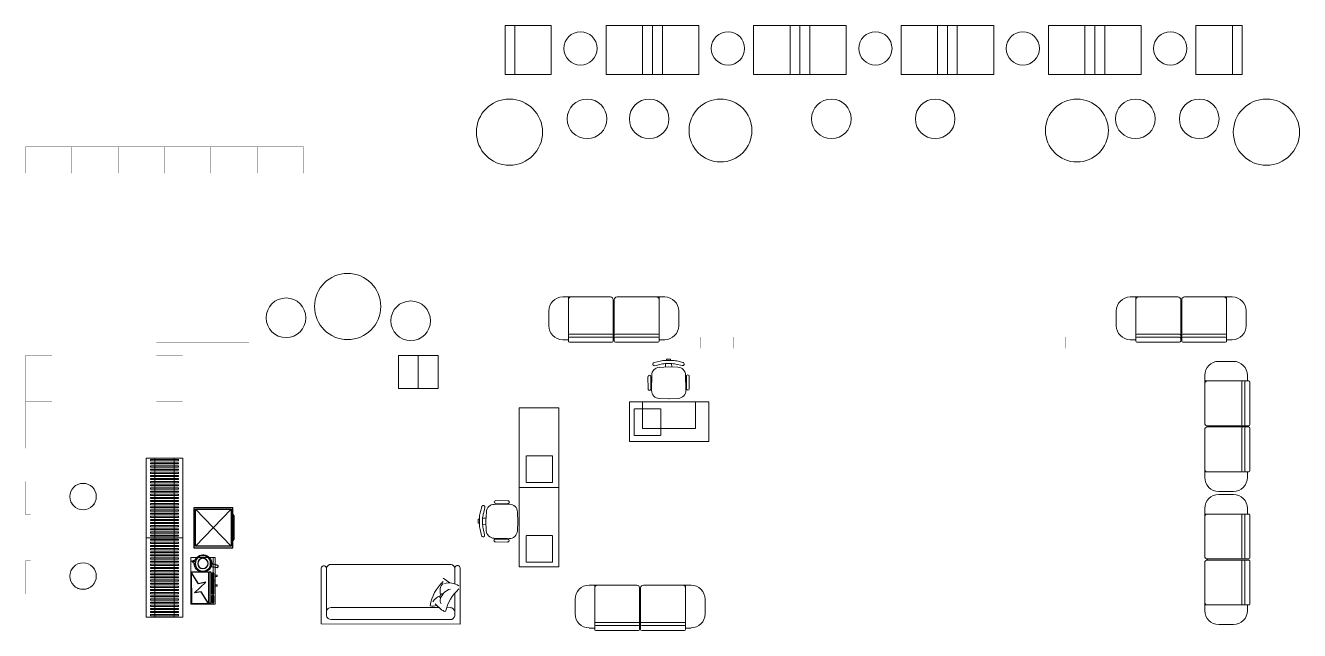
# Model space of a CAD drawing. Header units: millimetres. Extents: x -217756 to 263180, y 55413 to 130608.
# Drawn here: x -190685 to -171436, y 66846 to 75976 of the extents above; entities that cross this region are included whole.
import ezdxf

# ---------------------------------------------------------------- set-up
doc = ezdxf.new("R2010")
doc.units = ezdxf.units.MM
doc.linetypes.add('HIDDEN', pattern=[6, 4, -2])
doc.layers.add('ТХ_корр_25.03.26', color=1, linetype='Continuous', lineweight=30, plot=False)
doc.layers.add('ТХ_мебель передв', color=250, linetype='Continuous', lineweight=13)
doc.layers.add('ТХ_ОСНОВНОЙ', color=103, linetype='Continuous', lineweight=25)
doc.layers.add('ТХ_обор_бытовое', color=14, linetype='Continuous')

# ---------------------------------------------------------------- blocks, each defined once
blk = doc.blocks.new('шкаф 600х500')
at = {"linetype": 'ByBlock'}
blk.add_line((861814, -547843), (861814, -548343), dxfattribs=at)
blk.add_lwpolyline([(861514, -548343), (862114, -548343), (862114, -547843), (861514, -547843)], close=True, dxfattribs=at)
blk = doc.blocks.new('A$Cdd6fbae6')
at = {"layer": 'ТХ_мебель передв', "rotation": 180}
blk.add_blockref('шкаф 600х500', (895297, -607948), dxfattribs=at)
blk = doc.blocks.new('У014')
at = {"layer": 'ТХ_мебель передв'}
blk.add_circle((-169652, 43208, -1), 500, dxfattribs=at)
blk = doc.blocks.new('A$Ce5d95258')
at = {"layer": 'ТХ_мебель передв'}
for p in [(204513, -99443, 1), (215950, -99443, 1), (202068, -102074, 1)]:
    blk.add_blockref('У014', p, dxfattribs=at)
blk = doc.blocks.new('У017')
at = {"layer": 'ТХ_мебель передв'}
blk.add_lwpolyline([(252942, -218302), (253682, -218302), (253682, -219002), (252942, -219002)], close=True, dxfattribs=at)
blk.add_lwpolyline([(252942, -219002), (252942, -218852), (253682, -218852), (253682, -219002)], dxfattribs=at)
blk = doc.blocks.new('A$C4e07e813')
at = {"layer": 'ТХ_ОСНОВНОЙ', "rotation": 270}
for p in [(253796, 198317), (256024, 198317), (258252, 198317), (260480, 198317), (262707, 198317)]:
    blk.add_blockref('У017', p, dxfattribs=at)
at = {"layer": 'ТХ_ОСНОВНОЙ', "xscale": -1, "rotation": 90}
for p in [(-181980, 198317), (-179752, 198317), (-177524, 198317), (-175296, 198317), (-173069, 198317)]:
    blk.add_blockref('У017', p, dxfattribs=at)
blk = doc.blocks.new('диван вход')
for points in [[(-392, 982), (-169, 982)], [(-604, 686), (-604, 770)], [(42, 643), (42, 770)], [(-641, 347), (-641, 670)], [(-625, 686), (0, 686)], [(-625, 686), (-582, 686)], [(-535, 686), (-604, 686)], [(-582, 686), (42, 686)], [(-566, 670), (-566, 347)], [(-519, 670), (-519, 347)], [(42, 643), (42, 347)], [(-641, 347), (-641, 24)], [(-566, 24), (-566, 347)], [(-519, 24), (-519, 347)], [(42, 50), (42, 347)], [(-625, 8), (-582, 8)], [(-625, 8), (0, 8)], [(0, 8), (0, -8)], [(-641, -347), (-641, -24)], [(-625, -8), (-582, -8)], [(-625, -8), (0, -8)], [(-535, -8), (-604, -8)], [(-566, -24), (-566, -347)], [(-519, -24), (-519, -347)], [(42, -50), (42, -347)], [(-641, -347), (-641, -670)], [(-566, -670), (-566, -347)], [(-519, -670), (-519, -347)], [(42, -643), (42, -347)], [(-625, -686), (0, -686)], [(-625, -686), (-582, -686)], [(-535, -686), (-604, -686)], [(-604, -686), (-604, -770)], [(-582, -686), (42, -686)], [(42, -643), (42, -770)], [(-392, -982), (-169, -982)]]:
    blk.add_lwpolyline(points)
for centre, start, end in [((-391, 770), 90.155, 179.8458), ((-170, 770), 0.1542, 89.845), ((-391, -770), 180.1545, 269.8463), ((-170, -770), 270.1537, 359.8455)]:
    blk.add_arc(centre, 212, start, end)
for points in [[(-641, 670), (-641, 680), (-635, 686), (-625, 686)], [(-582, 686), (-572, 686), (-566, 680), (-566, 670)], [(-535, 686), (-524, 686), (-519, 680), (-519, 670)], [(0, 686), (26, 686), (42, 670), (42, 643)], [(-625, 8), (-635, 8), (-641, 19), (-641, 24)], [(-566, 24), (-566, 19), (-572, 8), (-582, 8)], [(-519, 24), (-519, 19), (-524, 8), (-535, 8)], [(42, 50), (42, 29), (26, 8), (0, 8)], [(-641, -24), (-641, -13), (-635, -8), (-625, -8)], [(-582, -8), (-572, -8), (-566, -13), (-566, -24)], [(-535, -8), (-524, -8), (-519, -13), (-519, -24)], [(0, -8), (26, -8), (42, -24), (42, -50)], [(-625, -686), (-635, -686), (-641, -680), (-641, -670)], [(-566, -670), (-566, -680), (-572, -686), (-582, -686)], [(-519, -670), (-519, -680), (-524, -686), (-535, -686)], [(42, -643), (42, -670), (26, -686), (0, -686)]]:
    blk.add_open_spline(points, degree=3)
blk = doc.blocks.new('A$Cb44e50f7')
at = {"layer": 'ТХ_мебель передв', "rotation": 90}
for p in [(627, 841), (9201, 841), (1025, -3509)]:
    blk.add_blockref('диван вход', p, dxfattribs=at)
at = {"layer": 'ТХ_мебель передв', "xscale": -1}
for p in [(9598, -1071), (9598, -3079)]:
    blk.add_blockref('диван вход', p, dxfattribs=at)
blk = doc.blocks.new('Стол-стойка')
for p, q in [((203684, 20674), (203684, 20274)), ((204484, 20674), (204484, 20274)), ((203684, 20274), (204484, 20274))]:
    blk.add_line(p, q)
blk.add_lwpolyline([(203484, 20074), (204684, 20074), (204684, 20674), (203484, 20674)], close=True)
at = {"linetype": 'HIDDEN', "ltscale": 0.1}
blk.add_lwpolyline([(203558, 20567), (203558, 20167), (203958, 20167), (203958, 20567)], close=True, dxfattribs=at)
blk = doc.blocks.new('A$C4c8685cd')
at = {"layer": 'ТХ_мебель передв'}
blk.add_blockref('Стол-стойка', (-166811, -80979), dxfattribs=at)
blk = doc.blocks.new('100')
at = {"ltscale": 100}
for p, q in [((67, 609), (67, -591)), ((358, 609), (358, -591)), ((487, -591), (-63, -591))]:
    blk.add_line(p, q, dxfattribs=at)
for points in [[(-63, 609), (487, 609), (487, -591), (-63, -591)], [(0, 587), (422, 587), (422, 570), (0, 570)], [(0, 540), (422, 540), (422, 522), (0, 522)], [(0, 492), (422, 492), (422, 475), (0, 475)], [(0, 445), (422, 445), (422, 427), (0, 427)], [(0, 397), (422, 397), (422, 380), (0, 380)], [(0, 350), (422, 350), (422, 332), (0, 332)], [(0, 302), (422, 302), (422, 285), (0, 285)], [(0, 255), (422, 255), (422, 237), (0, 237)], [(0, 207), (422, 207), (422, 190), (0, 190)], [(0, 160), (422, 160), (422, 142), (0, 142)], [(0, 112), (422, 112), (422, 95), (0, 95)], [(0, 65), (422, 65), (422, 47), (0, 47)], [(0, 17), (422, 17), (422, 0), (0, 0)], [(0, -30), (422, -30), (422, -47), (0, -47)], [(0, -77), (422, -77), (422, -95), (0, -95)], [(0, -125), (422, -125), (422, -142), (0, -142)], [(0, -172), (422, -172), (422, -190), (0, -190)], [(0, -220), (422, -220), (422, -237), (0, -237)], [(0, -267), (422, -267), (422, -285), (0, -285)], [(0, -315), (422, -315), (422, -332), (0, -332)], [(0, -362), (422, -362), (422, -380), (0, -380)], [(0, -410), (422, -410), (422, -427), (0, -427)], [(0, -457), (422, -457), (422, -475), (0, -475)], [(0, -505), (422, -505), (422, -522), (0, -522)], [(0, -552), (422, -552), (422, -570), (0, -570)]]:
    blk.add_lwpolyline(points, close=True, dxfattribs=at)
blk = doc.blocks.new('У098')
at = {"layer": 'ТХ_мебель передв', "const_width": 2, "elevation": -1}
blk.add_lwpolyline([(-190279, 63249), (-190200, 63249), (-190200, 63749), (-190279, 63749)], close=True, dxfattribs=at)
blk = doc.blocks.new('У101')
at = {"layer": 'ТХ_мебель передв', "const_width": 2}
blk.add_lwpolyline([(341448, -227858), (342148, -227858), (342148, -228258), (341448, -228258)], close=True, dxfattribs=at)
blk = doc.blocks.new('тумба с распашными дв 700х370')
at = {"extrusion": (-6.19742e-05, 0.000470712, 1)}
blk.add_line((8356, 20084, -1), (8356, 19384, -1), dxfattribs=at)
blk.add_line((8356, 19735, -1), (8328, 19734, -1))
blk.add_lwpolyline([(8328, 19384), (8698, 19384), (8698, 20084), (8328, 20084)], close=True)
at = {"extrusion": (-6.19742e-05, 0.000470712, 1), "elevation": 9}
for points in [[(8328, 19812), (8328, 19796), (8300, 19796), (8300, 19812)], [(8328, 19650), (8328, 19667), (8300, 19667), (8300, 19650)]]:
    blk.add_lwpolyline(points, close=True, dxfattribs=at)
blk = doc.blocks.new('чайник')
at = {"ltscale": 20}
for p, q in [((-53, 224), (-45, 122)), ((-17, 229), (6, 130)), ((26, -168), (-19, -116)), ((18, -116), (26, -168)), ((26, -168), (53, -105))]:
    blk.add_line(p, q, dxfattribs=at)
for radius in [117, 78]:
    blk.add_circle((0, 0), radius, dxfattribs=at)
for radius, start, end in [(230, 94.2587, 103.2615), (130, 290.3798, 267.1404)]:
    blk.add_arc((0, 0), radius, start, end, dxfattribs=at)
blk = doc.blocks.new('микроволн')
for p, q in [((0, 270), (0, 300)), ((0, 300), (470, 300)), ((0, 300), (0, 270)), ((0, 270), (470, 270)), ((0, 0), (0, 260)), ((470, 260), (0, 260)), ((470, 300), (470, 270)), ((470, 260), (470, 0)), ((470, 0), (0, 0))]:
    blk.add_line(p, q)
blk.add_lwpolyline([(0, 260), (176, 149), (158, 47), (322, 222), (295, 110), (470, 0)])
for points in [[(15, 340), (115, 340), (115, 315), (15, 315)], [(145, 340), (455, 340), (455, 315), (145, 315)]]:
    blk.add_lwpolyline(points, close=True)
for centre, start, end in [((0, 265), 270, 90), ((470, 265), 90, 270)]:
    blk.add_arc(centre, 5, start, end)
blk = doc.blocks.new('хол бытовой 600х600')
at = {"ltscale": 100}
for p, q in [((-9469, -146985), (-8912, -146985)), ((-9469, -147527), (-9469, -146985)), ((-9469, -146985), (-8912, -147527)), ((-8912, -146985), (-8912, -147527)), ((-8912, -147527), (-9469, -147527))]:
    blk.add_line(p, q, dxfattribs=at)
for p, q in [((-8912, -146985), (-9469, -147527)), ((-9005, -147566), (-9368, -147566))]:
    blk.add_line(p, q)
blk.add_lwpolyline([(-9492, -146963), (-9492, -147549), (-8889, -147549), (-8889, -146963)], close=True)
for centre, start, end in [((-9363, -147549), 180.3125, 256.3667), ((-9009, -147549), 283.6333, 359.6875)]:
    blk.add_arc(centre, 18.2, start, end)
blk = doc.blocks.new('диван')
at = {"ltscale": 60}
for p, q in [((1, 840), (0, 1)), ((81, 832), (80, 121)), ((2020, 609), (2020, 840)), ((2100, 846), (2100, 571)), ((1842, 689), (1943, 621)), ((2018, 120), (2019, 466)), ((2100, -1), (2100, 571)), ((150, 249), (375, 248)), ((375, 248), (1783, 247)), ((1724, 303), (1822, 210)), ((1896, 247), (1957, 246)), ((150, 68), (375, 67)), ((375, 67), (1949, 66))]:
    blk.add_line(p, q, dxfattribs=at)
for p, q in [((1962, 898), (151, 900)), ((2100, -1), (0, 0))]:
    blk.add_line(p, q)
blk.add_lwpolyline([(151, 900), (148, 900)])
for centre, radius, start, end in [((41, 837), 40.1, 352.9455, 183.9374), ((149, 830), 69.4, 88.7482, 172.1623), ((1951, 830), 69.4, 7.6964, 80.6189), ((2060, 842), 40.1, 352.9455, 183.9374), ((2292, 162), 656, 133.3101, 170.0281), ((1965, 497), 169, 136.5425, 199.9144), ((1930, 342), 279, 57.6482, 103.7725), ((1886, 204), 238, 111.7192, 146.6947), ((1818, 410), 24.9, 168.6304, 192.3753), ((1836, 407), 43.2, 153.8763, 168.6304), ((1803, 407), 9.04, 192.3753, 232.2835), ((1860, 395), 69.8, 142.2835, 153.8763), ((1803, 407), 9.04, 232.2835, 272.1917), ((1802, 423), 24.9, 272.1917, 287.8391), ((2012, 319), 217, 105.9864, 162.8949), ((1860, 395), 69.8, 130.6907, 142.2835), ((1843, 415), 43.2, 115.9366, 130.6907), ((1835, 432), 24.9, 92.1917, 115.9366), ((1834, 447), 9.04, 52.2835, 92.1917), ((1834, 447), 9.04, 40.0921, 52.2835), ((2521, 43), 656, 132.3356, 167.4321), ((149, 179), 69.4, 88.7482, 172.1623), ((1689, 432), 162, 254.3135, 290.6883), ((1880, 354), 81.1, 158.8499, 217.379), ((1717, -47), 279, 56.9411, 69.9368), ((1951, 177), 69.4, 7.6964, 91.1105), ((149, 137), 69.4, 187.6964, 271.1105), ((1950, 135), 69.4, 268.7482, 352.1623)]:
    blk.add_arc(centre, radius, start, end, dxfattribs=at)
blk = doc.blocks.new('A$C7d1ab00d')
at = {"layer": 'ТХ_мебель передв'}
for centre in [(-1626, -2129), (-1626, -3329)]:
    blk.add_circle(centre, 200, dxfattribs=at)
at = {"layer": 'ТХ_мебель передв', "xscale": -1, "rotation": 180}
for p in [(-607, -2141), (-607, -3341)]:
    blk.add_blockref('100', p, dxfattribs=at)
at = {"layer": 'ТХ_мебель передв'}
for name, p in [('У098', (187784, -65649, 1)), ('У098', (187784, -66849, 1)), ('диван', (1971, -4052))]:
    blk.add_blockref(name, p, dxfattribs=at)
at = {"layer": 'ТХ_мебель передв', "rotation": 180}
blk.add_blockref('тумба с распашными дв 700х370', (8698, 16333), dxfattribs=at)
at = {"layer": 'ТХ_обор_бытовое', "rotation": 90}
blk.add_blockref('хол бытовой 600х600', (-146913, 6591), dxfattribs=at)
at = {"layer": 'ТХ_обор_бытовое', "xscale": -1}
for name, p, rotation in [('чайник', (185, -3139, -1), 266.7083281456108), ('микроволн', (10, -3742, -2), 270.0869646366538)]:
    blk.add_blockref(name, p, dxfattribs=dict(at, rotation=rotation))
at = {"layer": 'ТХ_ОСНОВНОЙ', "rotation": 90}
for p in [(-230353, -342148), (-228378, -342148), (-230353, -342848), (-228378, -342848)]:
    blk.add_blockref('У101', p, dxfattribs=at)
blk = doc.blocks.new('Стол низкий')
at = {"layer": 'ТХ_мебель передв'}
blk.add_open_spline([(184400, -228430, 0), (184400, -228568, 0), (184288, -228679, 0), (184151, -228679, 0), (184013, -228679, 0), (183897, -228568, 0), (183897, -228430, 0), (183897, -228287, 0), (184013, -228176, 0), (184151, -228176, 0), (184288, -228176, 0), (184400, -228287, 0), (184400, -228430, 0)], degree=3, knots=[0, 0, 0, 0, 1, 1, 1, 2, 2, 2, 3, 3, 3, 4, 4, 4, 4], dxfattribs=at)
blk = doc.blocks.new('A$C6b5d2c1d')
at = {"layer": 'ТХ_ОСНОВНОЙ'}
for p in [(-337318, 242402, 0), (-335090, 242402, 0), (-332862, 242402, 0), (-330634, 242402, 0), (-328407, 242402, 0)]:
    blk.add_blockref('Стол низкий', p, dxfattribs=at)
blk = doc.blocks.new('A$Cdb029a19')
at = {"layer": 'ТХ_ОСНОВНОЙ'}
for p in [(-503001, 240347), (-502301, 240347), (-501601, 240347), (-500901, 240347), (-500201, 240347), (-499501, 240347), (-501026, 237798), (-500326, 237798)]:
    blk.add_blockref('У101', p, dxfattribs=at)
at = {"layer": 'ТХ_ОСНОВНОЙ', "rotation": 90}
for p in [(-389411, -332808), (-387436, -332808), (-389411, -333508), (-387436, -333508)]:
    blk.add_blockref('У101', p, dxfattribs=at)
blk = doc.blocks.new('У012')
at = {"layer": 'ТХ_мебель передв'}
blk.add_open_spline([(-181454, 44964, -1), (-181454, 44799, -1), (-181586, 44667, -1), (-181750, 44667, -1), (-181920, 44667, -1), (-182052, 44799, -1), (-182052, 44964, -1), (-182052, 45133, -1), (-181920, 45265, -1), (-181750, 45265, -1), (-181586, 45265, -1), (-181454, 45133, -1), (-181454, 44964, -1)], degree=3, knots=[0, 0, 0, 0, 1, 1, 1, 2, 2, 2, 3, 3, 3, 4, 4, 4, 4], dxfattribs=at)
blk = doc.blocks.new('стол с тумбой 1200х600')
blk.add_lwpolyline([(-19012, 19801), (-19012, 21001), (-19612, 21001), (-19612, 19801)], close=True)
at = {"linetype": 'HIDDEN', "ltscale": 0.1}
blk.add_lwpolyline([(-19505, 19875), (-19105, 19875), (-19105, 20275), (-19505, 20275)], close=True, dxfattribs=at)
blk = doc.blocks.new('М-60')
at = {"extrusion": (-6.19742e-05, 0.000470712, 1)}
for p, q in [((7034998, 1186438, 0), (7035020, 1186531, 0)), ((7035068, 1186520, 0), (7035047, 1186426, 0)), ((7035049, 1186549, 0), (7035051, 1186549, 0)), ((7035202, 1186569, 0), (7035439, 1186576, 0)), ((7035415, 1186627, 0), (7035232, 1186627, 0)), ((7035232, 1186586, 0), (7035416, 1186587, 0)), ((7034971, 1186283, 0), (7034970, 1186343, 0)), ((7034989, 1186343, 0), (7034971, 1186343, 0)), ((7034971, 1186343, 0), (7034971, 1186283, 0)), ((7034989, 1186313, 0), (7034989, 1186356, 0)), ((7034989, 1186313, 0), (7034989, 1186343, 0)), ((7034989, 1186313, 0), (7034989, 1186283, 0)), ((7034989, 1186313, 0), (7034990, 1186270, 0)), ((7035037, 1186344, 0), (7035037, 1186313, 0)), ((7035038, 1186283, 0), (7035037, 1186314, 0)), ((7035038, 1186361, 0), (7035088, 1186361, 0)), ((7035086, 1186313, 0), (7035093, 1186455, 0)), ((7035086, 1186315, 0), (7035095, 1186173, 0)), ((7035563, 1186460, 0), (7035570, 1186313, 0)), ((7035565, 1186174, 0), (7035570, 1186322, 0)), ((7034989, 1186283, 0), (7034971, 1186283, 0)), ((7035000, 1186188, 0), (7035023, 1186096, 0)), ((7035038, 1186266, 0), (7035089, 1186266, 0)), ((7035071, 1186108, 0), (7035048, 1186201, 0)), ((7035053, 1186078, 0), (7035054, 1186078, 0)), ((7035206, 1186060, 0), (7035443, 1186057, 0)), ((7035236, 1186044, 0), (7035420, 1186046, 0)), ((7035420, 1186005, 0), (7035237, 1186003, 0))]:
    blk.add_line(p, q, dxfattribs=at)
for centre, start, end in [((7035230, 1186606, 122), 84.9987, 275.5247), ((7035417, 1186607, 122), 264.9987, 95.5247), ((7035234, 1186024, 122), 85.3479, 275.874), ((7035422, 1186026, 122), 265.3479, 95.874)]:
    blk.add_arc(centre, 20.6, start, end, dxfattribs=at)
at = {"extrusion": (6.19742e-05, -0.000470712, -1)}
for centre, major_axis, start_param, end_param in [((7035043, 1186525, 0), (15.6, 18.5, 0), 4.240369, 5.829345), ((7035045, 1186525, 0), (15.6, 18.5, 0), -0.45384, 1.098777), ((7035213, 1186449, 0), (77.8, 92.6, 0), 4.061153, 5.558057), ((7035442, 1186455, 0), (77.8, 92.6, 0), -0.725128, 0.826554), ((7035352, 1186356, 0), (-278, 234, 0), 5.584367, 5.811166), ((7035400, 1186344, 0), (234, 278, 0), 4.01357, 4.240369)]:
    blk.add_ellipse(centre, major_axis=major_axis, ratio=1, start_param=start_param, end_param=end_param, dxfattribs=at)
at = {"extrusion": (-6.19742e-05, 0.000470712, 1)}
for centre, major_axis, start_param, end_param in [((7035353, 1186275, 0), (-274, -238, 0), 5.584367, 5.811166), ((7035401, 1186288, 0), (238, -274, 0), 4.01357, 4.240369), ((7035215, 1186180, 0), (79.2, -91.4, 0), 4.061153, 5.558057), ((7035444, 1186178, 0), (79.2, -91.4, 0), -0.725128, 0.826554), ((7035047, 1186101, 0), (15.8, -18.3, 0), 4.240369, 5.829345), ((7035048, 1186102, 0), (15.8, -18.3, 0), -0.45384, 1.098777)]:
    blk.add_ellipse(centre, major_axis=major_axis, ratio=1, start_param=start_param, end_param=end_param, dxfattribs=at)

msp = doc.modelspace()

# ---------------------------------------------------------------- linework, layer by layer
at = {"layer": 'ТХ_мебель передв', "const_width": 2}
for points in [[(-179987, 71103), (-180487, 71103), (-180487, 71274), (-179987, 71274)], [(-174467, 71103), (-174967, 71103), (-174967, 71274), (-174467, 71274)]]:
    msp.add_lwpolyline(points, close=True, dxfattribs=at)
at = {"layer": 'ТХ_мебель передв', "ltscale": 0.1}
for centre in [(-180185, 74391), (-174799, 74391)]:
    msp.add_circle(centre, 475, dxfattribs=at)
at = {"layer": 'ТХ_мебель передв'}
for centre in [(-189815, 68866), (-189815, 67666)]:
    msp.add_circle(centre, 200, dxfattribs=at)

# ---------------------------------------------------------------- block references
for name, p in [('A$Cdb029a19', (-29131, 61656)), ('A$C6b5d2c1d', (-29131, 61656)), ('A$Cb44e50f7', (-182424, 70996)), ('A$C7d1ab00d', (-188189, 70996)), ('A$C4c8685cd', (-218234, 130601))]:
    msp.add_blockref(name, p)
at = {"layer": 'ТХ_корр_25.03.26', "ltscale": 100}
for name in ['A$Ce5d95258', 'A$C4e07e813', 'A$Cdd6fbae6']:
    msp.add_blockref(name, (-218234, 130601), dxfattribs=at)
at = {"layer": 'ТХ_мебель передв'}
for name, p in [('У012', (-448, 29601, 1)), ('У012', (491, 29601, 1)), ('У012', (3244, 29601, 1)), ('У012', (7837, 29601, 1)), ('У012', (8802, 29601, 1)), ('У012', (-4996, 26599, 1)), ('У012', (-3112, 26554, 1)), ('стол с тумбой 1200х600', (-163615, 49204)), ('стол с тумбой 1200х600', (-163615, 49204)), ('стол с тумбой 1200х600', (-163615, 48004)), ('стол с тумбой 1200х600', (-163615, 48004))]:
    msp.add_blockref(name, p, dxfattribs=at)
at = {"layer": 'ТХ_мебель передв', "color": 2}
msp.add_blockref('У012', (4812, 29601, 1), dxfattribs=at)
at = {"layer": 'ТХ_мебель передв', "xscale": -1, "rotation": 90.91126733751138}
msp.add_blockref('М-60', (893309, 7123889, 0), dxfattribs=at)
at = {"layer": 'ТХ_мебель передв', "rotation": 359.0887326624887}
msp.add_blockref('М-60', (-7236793, -1005783, 0), dxfattribs=at)

doc.saveas('drawing.dxf')
